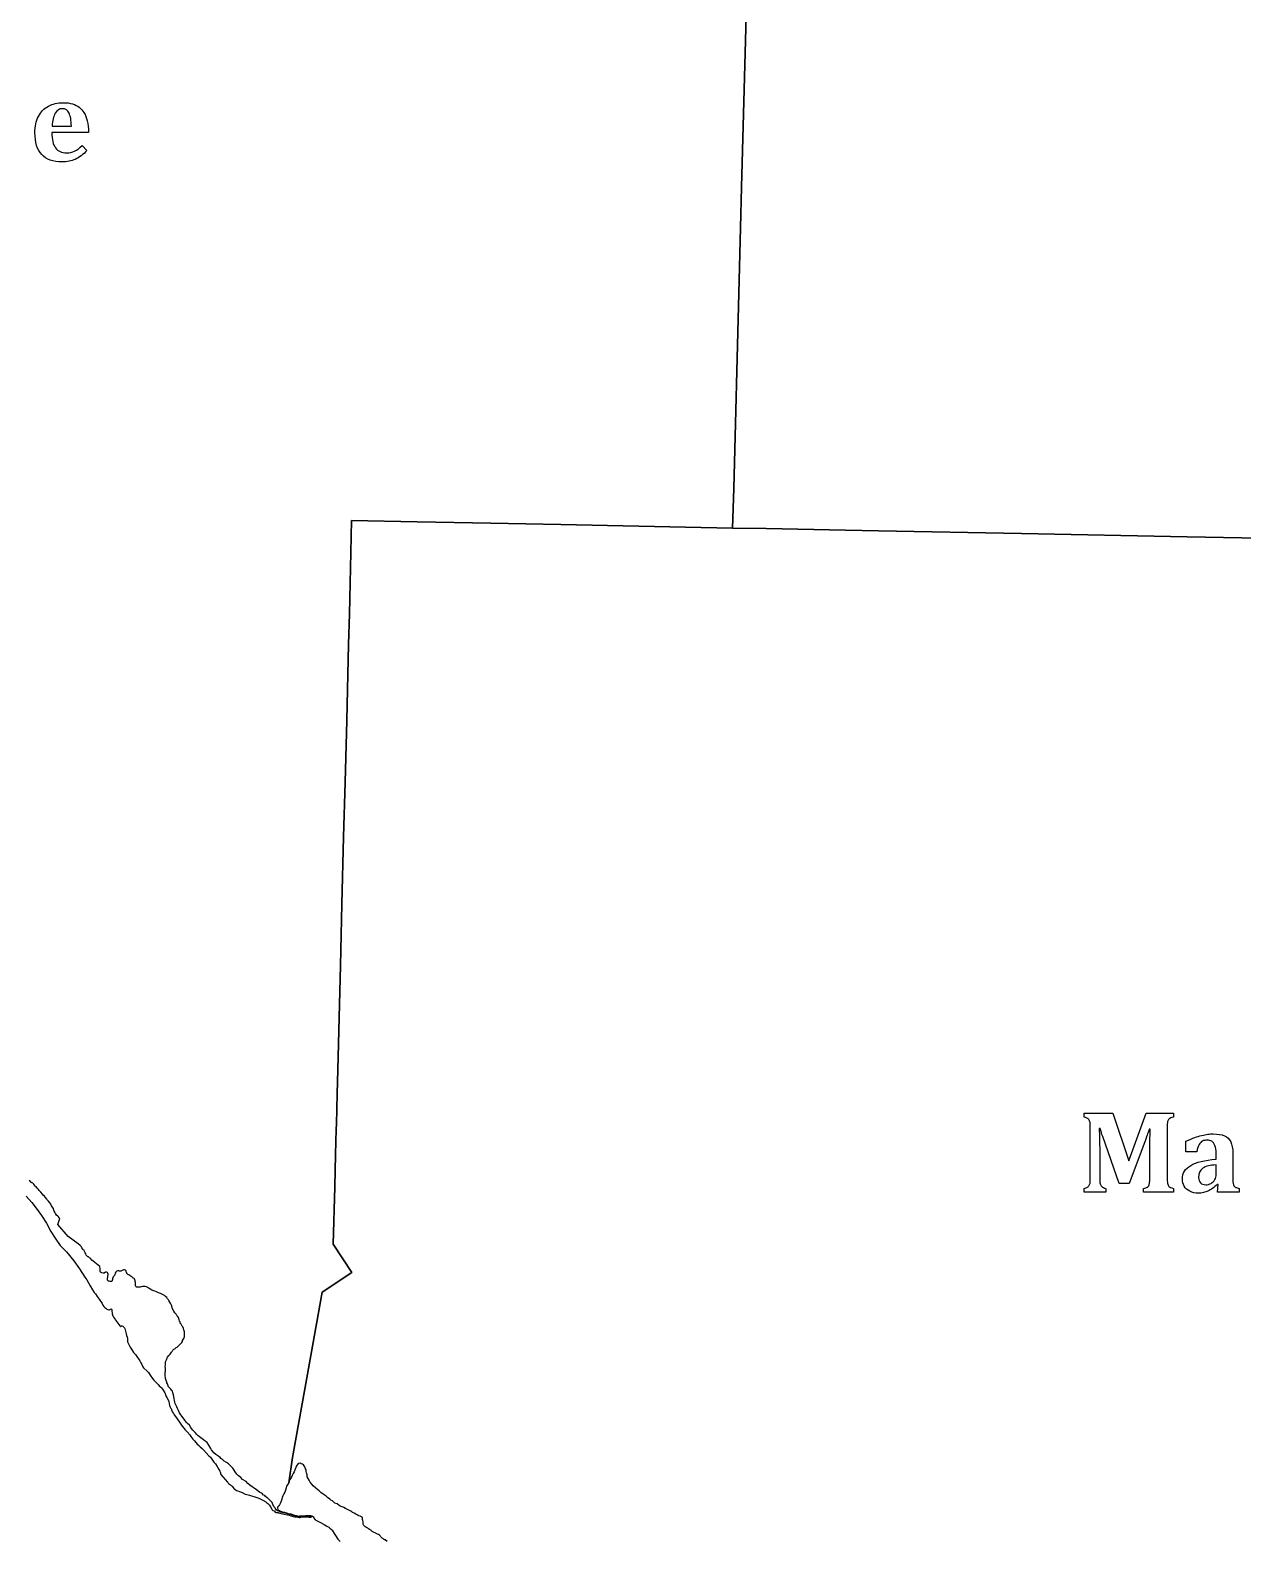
# Model space of a CAD drawing. Extents: x 0 to 800, y 146 to 730.
# Drawn here: x 364.2 to 442.8, y 204.8 to 302.6 of the extents above; entities that cross this region are included whole.
import ezdxf

# ---------------------------------------------------------------- set-up
doc = ezdxf.new("R2010")
doc.units = 0
doc.layers.get('0').update_dxf_attribs({"linetype": 'CONTINUOUS'})

msp = doc.modelspace()

# ---------------------------------------------------------------- linework, layer by layer
at = {"color": 1}
for points in [[(410.690625, 305.94375), (410.3375, 292.465625), (410.26875, 289.828125), (410.159375, 285.60625), (410.046875, 281.3875), (409.9375, 277.165625), (409.828125, 272.940625), (409.759375, 270.3875), (407.715625, 270.428125), (398.625, 270.60625), (394.084375, 270.690625), (389.315625, 270.784375), (385.065625, 270.865625), (385.015625, 268.79375), (384.96875, 266.809375), (384.91875, 264.825), (384.871875, 262.84375), (384.825, 260.8875), (384.778125, 258.928125), (384.753125, 257.925), (384.6375, 253.9125), (384.546875, 250.375), (384.4375, 246.01875), (384.3375, 242.034375), (384.171875, 235.278125), (384.128125, 233.75), (384.075, 231.76875), (384.06875, 231.44375), (384.025, 229.79375), (383.975, 227.709375), (383.878125, 223.984375), (385.084375, 222.15625), (383.15625, 220.878125), (382.05, 214.728125), (381.23125, 210.1625), (380.984375, 208.528125), (380.925, 208.446875), (380.853125, 208.296875), (380.825, 208.19375), (380.778125, 208.05), (380.73125, 207.91875), (380.675, 207.80625), (380.609375, 207.684375), (380.5625, 207.571875), (380.534375, 207.465625), (380.4875, 207.334375), (380.45, 207.23125), (380.3875, 207.1), (380.3375, 207.0375), (380.296875, 206.984375), (380.275, 206.965625), (380.26875, 206.95625), (380.25625, 206.909375), (380.265625, 206.88125), (380.275, 206.834375), (380.28125, 206.80625), (380.3, 206.778125), (380.328125, 206.75625), (380.359375, 206.7375), (380.3875, 206.721875), (380.421875, 206.7), (380.4625, 206.678125), (380.48125, 206.66875), (380.515625, 206.65625), (380.5375, 206.64375), (380.575, 206.6375), (380.6125, 206.625), (380.659375, 206.615625), (380.709375, 206.6125), (380.75625, 206.603125), (380.79375, 206.5875), (380.8625, 206.56875), (380.89375, 206.55), (380.953125, 206.53125), (380.971875, 206.53125), (381.05, 206.51875), (381.121875, 206.509375), (381.190625, 206.49375), (381.240625, 206.475), (381.29375, 206.446875), (381.35625, 206.425), (381.425, 206.409375), (381.465625, 206.396875), (381.509375, 206.3875), (381.575, 206.378125), (381.65625, 206.371875), (381.709375, 206.38125), (381.790625, 206.3875), (381.91875, 206.3875), (382.075, 206.40625), (382.15, 206.409375), (382.203125, 206.396875), (382.284375, 206.4), (382.35, 206.40625), (382.41875, 206.4), (382.43125, 206.3875), (382.43125, 206.36875), (382.4, 206.353125), (382.371875, 206.35), (382.284375, 206.35), (382.215625, 206.353125), (382.159375, 206.359375), (382.09375, 206.359375), (382.040625, 206.3625), (381.996875, 206.353125), (381.959375, 206.353125), (381.93125, 206.35), (381.85, 206.353125), (381.7625, 206.34375), (381.696875, 206.346875), (381.6625, 206.34375), (381.603125, 206.334375), (381.528125, 206.34375), (381.475, 206.35), (381.421875, 206.3625), (381.321875, 206.4), (381.26875, 206.415625), (381.209375, 206.428125), (381.165625, 206.44375), (381.109375, 206.4625), (381.046875, 206.48125), (381, 206.484375), (380.946875, 206.509375), (380.903125, 206.51875), (380.86875, 206.528125), (380.803125, 206.546875), (380.778125, 206.559375), (380.73125, 206.56875), (380.6875, 206.56875), (380.634375, 206.578125), (380.571875, 206.596875), (380.534375, 206.596875), (380.45, 206.625), (380.403125, 206.646875), (380.384375, 206.665625), (380.2875, 206.7), (380.259375, 206.71875), (380.20625, 206.75), (380.1625, 206.80625), (380.10625, 206.878125), (380.078125, 206.91875), (380.065625, 206.928125), (380.021875, 207.00625), (379.990625, 207.0625), (379.9625, 207.11875), (379.94375, 207.175), (379.90625, 207.25), (379.859375, 207.315625), (379.7, 207.475), (379.64375, 207.521875), (379.596875, 207.559375), (379.484375, 207.634375), (379.434375, 207.709375), (379.34375, 207.734375), (379.290625, 207.809375), (379.215625, 207.85625), (379.1125, 207.903125), (378.98125, 207.996875), (378.9, 208.071875), (378.75625, 208.175), (378.615625, 208.259375), (378.465625, 208.38125), (378.34375, 208.48125), (378.221875, 208.603125), (377.9875, 208.74375), (377.875, 208.859375), (377.740625, 208.98125), (377.61875, 209.084375), (377.525, 209.234375), (377.45, 209.3375), (377.35625, 209.478125), (377.1875, 209.65), (377.09375, 209.753125), (376.95, 209.8375), (376.809375, 209.91875), (376.715625, 210.0125), (376.584375, 210.09375), (376.534375, 210.16875), (376.4625, 210.234375), (376.271875, 210.353125), (376.140625, 210.4625)], [(445.003125, 269.703125), (442.759375, 269.746875), (439.225, 269.815625), (428.471875, 270.021875), (419.215625, 270.20625), (417.06875, 270.25), (411.928125, 270.346875), (409.759375, 270.3875), (409.828125, 272.940625), (409.9375, 277.165625), (410.046875, 281.3875), (410.159375, 285.60625), (410.26875, 289.828125), (410.3375, 292.465625), (410.690625, 305.94375)], [(387.371875, 204.721875), (387.234375, 204.825), (387.190625, 204.840625), (387.13125, 204.88125), (387.084375, 204.9125), (387.046875, 204.94375), (387, 204.978125), (386.965625, 205.01875), (386.934375, 205.0625), (386.865625, 205.140625), (386.796875, 205.184375), (386.734375, 205.20625), (386.659375, 205.2375), (386.63125, 205.2625), (386.534375, 205.303125), (386.48125, 205.31875), (386.403125, 205.359375), (386.375, 205.378125), (386.35625, 205.403125), (386.346875, 205.43125), (386.215625, 205.509375), (386.165625, 205.546875), (386.10625, 205.59375), (385.99375, 205.64375), (385.93125, 205.690625), (385.85625, 205.765625), (385.81875, 205.840625), (385.80625, 205.93125), (385.80625, 205.99375), (385.796875, 206.075), (385.778125, 206.140625), (385.765625, 206.228125), (385.75, 206.303125), (385.61875, 206.353125), (385.53125, 206.38125), (385.490625, 206.415625), (385.421875, 206.446875), (385.340625, 206.503125), (385.228125, 206.55625), (385.13125, 206.603125), (385.075, 206.640625), (385.0125, 206.6875), (384.921875, 206.7375), (384.846875, 206.765625), (384.75625, 206.80625), (384.659375, 206.86875), (384.55625, 206.91875), (384.509375, 206.9375), (384.459375, 206.971875), (384.384375, 206.9875), (384.328125, 207.015625), (384.225, 207.08125), (384.13125, 207.15625), (383.98125, 207.2125), (383.828125, 207.35), (383.715625, 207.396875), (383.653125, 207.46875), (383.509375, 207.571875), (383.409375, 207.665625), (383.209375, 207.778125), (383.06875, 207.9), (382.95625, 208.003125), (382.871875, 208.078125), (382.740625, 208.1875), (382.578125, 208.325), (382.475, 208.446875), (382.384375, 208.565625), (382.30625, 208.6875), (382.19375, 208.903125), (382.175, 209.0375), (382.1375, 209.178125), (382.128125, 209.2625), (382.11875, 209.35625), (382.078125, 209.43125), (382.034375, 209.559375), (381.946875, 209.68125), (381.884375, 209.728125), (381.796875, 209.75625), (381.721875, 209.790625), (381.640625, 209.784375), (381.590625, 209.765625), (381.546875, 209.709375), (381.5, 209.634375), (381.45, 209.50625), (381.396875, 209.4125), (381.340625, 209.2375), (381.265625, 209.11875), (381.21875, 209.00625), (381.1625, 208.896875), (381.115625, 208.825), (381.065625, 208.73125), (381.021875, 208.640625), (380.984375, 208.528125), (381.23125, 210.1625), (382.05, 214.728125), (383.15625, 220.878125), (385.084375, 222.15625), (383.878125, 223.984375), (383.975, 227.709375), (384.025, 229.79375), (384.06875, 231.44375), (384.075, 231.76875), (384.128125, 233.75), (384.171875, 235.278125), (384.3375, 242.034375), (384.4375, 246.01875), (384.546875, 250.375), (384.6375, 253.9125), (384.753125, 257.925), (384.778125, 258.928125), (384.825, 260.8875), (384.871875, 262.84375), (384.91875, 264.825), (384.96875, 266.809375), (385.015625, 268.79375), (385.065625, 270.865625)], [(385.065625, 270.865625), (389.315625, 270.784375), (394.084375, 270.690625), (398.625, 270.60625), (407.715625, 270.428125), (409.759375, 270.3875), (411.928125, 270.346875), (417.06875, 270.25), (419.215625, 270.20625), (428.471875, 270.021875), (439.225, 269.815625), (442.759375, 269.746875), (445.003125, 269.703125)], [(376.140625, 210.4625), (376.075, 210.546875), (375.990625, 210.659375), (375.94375, 210.740625), (375.875, 210.853125), (375.803125, 210.965625), (375.7, 211.134375), (375.565625, 211.23125), (375.45625, 211.30625), (375.284375, 211.446875), (375.125, 211.56875), (375.03125, 211.653125), (374.91875, 211.78125), (374.825, 211.884375), (374.76875, 211.93125), (374.684375, 212.04375), (374.634375, 212.11875), (374.55, 212.2625), (374.4375, 212.375), (374.371875, 212.421875), (374.203125, 212.646875), (374.053125, 212.85), (374.003125, 212.934375), (373.9, 213.05625), (373.834375, 213.215625), (373.7875, 213.3375), (373.728125, 213.45), (373.69375, 213.540625), (373.6375, 213.659375), (373.615625, 213.74375), (373.590625, 213.85625), (373.553125, 213.984375), (373.5125, 214.228125), (373.475, 214.353125), (373.45, 214.45625), (373.4, 214.53125), (373.353125, 214.5875), (373.203125, 214.7375), (373.175, 214.803125), (373.13125, 214.9375), (373.09375, 215.003125), (373.078125, 215.05), (373.05, 215.153125), (373.009375, 215.284375), (372.984375, 215.496875), (372.971875, 215.58125), (372.984375, 215.703125), (372.990625, 215.76875), (372.996875, 215.828125), (372.990625, 215.959375), (372.978125, 216.06875), (372.990625, 216.15), (373.00625, 216.221875), (373, 216.3625), (373.0625, 216.5), (373.140625, 216.66875), (373.21875, 216.76875), (373.30625, 216.86875), (373.38125, 216.990625), (373.434375, 217.034375), (373.475, 217.109375), (373.55, 217.1875), (373.60625, 217.20625), (373.690625, 217.290625), (373.75625, 217.321875), (373.85, 217.40625), (373.915625, 217.46875), (374.05, 217.609375), (374.09375, 217.678125), (374.109375, 217.734375), (374.19375, 217.865625), (374.221875, 218.0125), (374.240625, 218.140625), (374.23125, 218.296875), (374.196875, 218.428125), (374.16875, 218.53125), (374.134375, 218.621875), (374.0875, 218.684375), (374.025, 218.803125), (373.953125, 218.859375), (373.946875, 218.953125), (373.91875, 219.003125), (373.8875, 219.078125), (373.840625, 219.2375), (373.778125, 219.3125), (373.7375, 219.371875), (373.69375, 219.45), (373.603125, 219.54375), (373.5375, 219.65625), (373.4625, 219.8), (373.38125, 220.040625), (373.34375, 220.121875), (373.2125, 220.328125), (373.19375, 220.371875), (373.13125, 220.45), (373.078125, 220.525), (373.003125, 220.59375), (372.9375, 220.65), (372.840625, 220.703125), (372.759375, 220.75), (372.6875, 220.790625), (372.6125, 220.81875), (372.54375, 220.840625), (372.46875, 220.875), (372.415625, 220.903125), (372.303125, 220.94375), (372.240625, 220.96875), (372.125, 221.009375), (372.04375, 221.046875), (371.946875, 221.109375), (371.8875, 221.15625), (371.846875, 221.1875), (371.759375, 221.225), (371.675, 221.240625), (371.571875, 221.246875), (371.5, 221.24375), (371.421875, 221.215625), (371.35, 221.196875), (371.23125, 221.19375), (371.1125, 221.196875), (371.08125, 221.240625), (371.05625, 221.303125), (371.053125, 221.36875), (371.05625, 221.44375), (371.046875, 221.50625), (371.0375, 221.5625), (371.034375, 221.6125), (371.0125, 221.68125), (370.984375, 221.74375), (370.9625, 221.765625), (370.909375, 221.790625), (370.878125, 221.83125), (370.846875, 221.85625), (370.7875, 221.884375), (370.7375, 221.921875), (370.709375, 221.934375), (370.621875, 221.99375), (370.553125, 222.03125), (370.521875, 222.059375), (370.496875, 222.09375), (370.4875, 222.125), (370.4625, 222.1625), (370.4625, 222.21875), (370.453125, 222.2625), (370.409375, 222.303125), (370.35, 222.328125), (370.28125, 222.33125), (370.234375, 222.3125), (370.19375, 222.275), (370.103125, 222.228125), (370.028125, 222.2375), (369.975, 222.253125), (369.90625, 222.2625), (369.84375, 222.246875), (369.80625, 222.215625), (369.775, 222.178125), (369.734375, 222.1125), (369.721875, 222.021875), (369.69375, 221.959375), (369.65625, 221.915625), (369.603125, 221.865625), (369.5875, 221.8), (369.575, 221.7375), (369.56875, 221.7), (369.553125, 221.640625), (369.5125, 221.571875), (369.40625, 221.565625), (369.346875, 221.58125), (369.309375, 221.596875), (369.246875, 221.653125), (369.2375, 221.70625), (369.2375, 221.803125), (369.253125, 221.85), (369.253125, 221.896875), (369.278125, 222.05), (369.271875, 222.103125), (369.23125, 222.159375), (369.171875, 222.178125), (369.11875, 222.16875), (369.021875, 222.1125), (368.96875, 222.096875), (368.88125, 222.125), (368.840625, 222.15), (368.796875, 222.1625), (368.771875, 222.246875), (368.7625, 222.3375), (368.76875, 222.41875), (368.734375, 222.53125), (368.315625, 222.88125), (368.21875, 222.946875), (368.153125, 223.0375), (368.109375, 223.075), (368.075, 223.10625), (368.046875, 223.128125), (368.003125, 223.15625), (367.9625, 223.175), (367.903125, 223.221875), (367.85625, 223.284375), (367.83125, 223.35), (367.803125, 223.421875), (367.778125, 223.465625), (367.753125, 223.521875), (367.725, 223.590625), (367.66875, 223.625), (367.646875, 223.6625), (367.584375, 223.740625), (367.55, 223.809375), (367.46875, 223.89375), (367.33125, 224.015625), (366.69375, 224.484375), (366.028125, 225.2625), (366.159375, 225.64375), (366.10625, 225.7), (366.065625, 225.753125), (366.03125, 225.8), (365.93125, 225.875), (365.88125, 225.965625), (365.853125, 226.009375), (365.81875, 226.06875), (365.79375, 226.13125), (365.7625, 226.1875), (365.734375, 226.290625), (365.65625, 226.396875), (365.61875, 226.475), (365.590625, 226.5375), (365.565625, 226.578125), (365.496875, 226.6625), (365.415625, 226.775), (365.33125, 226.853125), (365.309375, 226.9), (365.225, 227.009375), (365.1625, 227.09375), (365.08125, 227.153125), (365.01875, 227.21875), (364.921875, 227.35), (364.81875, 227.4625), (364.765625, 227.525), (364.715625, 227.6), (364.6375, 227.675), (364.5375, 227.75), (364.503125, 227.80625), (364.459375, 227.865625), (364.39375, 227.928125), (364.33125, 227.965625), (364.28125, 227.996875), (364.2375, 228.0625), (364.175, 228.10625)]]:
    msp.add_lwpolyline(points, dxfattribs=at)
at = {"color": 7}
for points in [[(368.010136, 296.014008), (365.63264, 296.014008)], [(365.651416, 296.418984), (366.90016, 296.418984)], [(367.608888, 295.17776), (367.912664, 294.847736)], [(432.536544, 232.222928), (432.536544, 232.470424), (434.400296, 232.470424), (435.439048, 229.39168), (436.564048, 232.470424), (438.3228, 232.470424), (438.322864, 232.22296)], [(432.937824, 228.289176), (432.937824, 231.532928)], [(433.57908, 231.472928), (433.51156, 231.472928)], [(436.830296, 231.435424), (436.751576, 231.435424)], [(437.925328, 231.53296), (437.925328, 228.289208)], [(433.54908, 230.010424), (433.54908, 228.285424)], [(436.466576, 230.625424), (435.461576, 227.917928), (434.801576, 227.917928), (433.74408, 230.959176)], [(436.796536, 228.29668), (436.796536, 230.134176)], [(439.841648, 229.97668), (439.132904, 229.97668), (439.132904, 230.659176)], [(441.09412, 229.489176), (441.09412, 229.845424)], [(441.097864, 228.499208), (441.097864, 229.121712)], [(442.177904, 229.875408), (442.177904, 228.412912)], [(433.954072, 227.599176), (433.954072, 227.35168), (432.536568, 227.35168), (432.536568, 227.599176)], [(438.322808, 227.599208), (438.322808, 227.351712), (436.399056, 227.351712), (436.399056, 227.599208)], [(441.221608, 227.84296), (441.165368, 227.86168)], [(442.58288, 227.599184), (442.58288, 227.351688), (441.18788, 227.351688), (441.221608, 227.84296)]]:
    msp.add_lwpolyline(points, dxfattribs=at)
at = {"color": 3}
msp.add_lwpolyline([(363.9625, 227.10625), (364.328125, 226.684375), (364.684375, 226.2375), (364.95625, 225.85), (365.2875, 225.34375), (365.565625, 224.815625), (365.85625, 224.38125), (366.175, 223.909375), (366.590625, 223.484375), (367.059375, 222.9125), (367.43125, 222.384375), (367.778125, 221.846875), (367.8375, 221.76875), (367.9, 221.665625), (368.109375, 221.284375), (368.2625, 221.0375), (368.3875, 220.859375), (368.45625, 220.771875), (368.578125, 220.59375), (368.70625, 220.425), (368.8875, 220.15), (368.95, 220.040625), (369.009375, 219.953125), (369.06875, 219.88125), (369.125, 219.83125), (369.203125, 219.784375), (369.26875, 219.75625), (369.321875, 219.740625), (369.365625, 219.7375), (369.40625, 219.75625), (369.4625, 219.79375), (369.50625, 219.778125), (369.521875, 219.7625), (369.53125, 219.721875), (369.528125, 219.65), (369.5375, 219.51875), (369.546875, 219.46875), (369.5625, 219.409375), (369.5875, 219.340625), (369.634375, 219.253125), (369.75625, 219.090625), (369.790625, 219.05), (370.046875, 218.703125), (370.075, 218.665625), (370.09375, 218.653125), (370.115625, 218.65625), (370.15, 218.690625), (370.175, 218.696875), (370.240625, 218.665625), (370.284375, 218.634375), (370.3375, 218.559375), (370.35625, 218.53125), (370.3875, 218.44375), (370.4375, 218.259375), (370.453125, 218.16875), (370.478125, 218.06875), (370.51875, 217.95625), (370.53125, 217.896875), (370.540625, 217.7125), (370.546875, 217.665625), (370.559375, 217.6125), (370.615625, 217.484375), (370.709375, 217.303125), (370.79375, 217.184375), (370.865625, 217.065625), (370.93125, 216.975), (371.05, 216.84375), (371.1, 216.78125), (371.328125, 216.428125), (371.4125, 216.3), (371.46875, 216.190625), (371.515625, 216.08125), (371.540625, 216.028125), (371.58125, 215.96875), (371.809375, 215.75625), (371.89375, 215.671875), (371.94375, 215.609375), (372.015625, 215.490625), (372.15625, 215.28125), (372.25, 215.178125), (372.4375, 214.978125), (372.515625, 214.9), (372.596875, 214.80625), (372.696875, 214.715625), (372.74375, 214.66875), (372.85, 214.528125), (372.95, 214.359375), (372.971875, 214.3125), (372.99375, 214.209375), (373.015625, 214.159375), (373.078125, 214.04375), (373.171875, 213.9), (373.2125, 213.79375), (373.2625, 213.53125), (373.275, 213.484375), (373.29375, 213.434375), (373.31875, 213.390625), (373.3625, 213.33125), (373.409375, 213.1875), (373.453125, 213.09375), (373.509375, 213.00625), (373.565625, 212.934375), (373.64375, 212.8125), (373.903125, 212.453125), (373.946875, 212.3875), (374.090625, 212.203125), (374.203125, 212.040625), (374.253125, 211.975), (374.40625, 211.81875), (374.575, 211.628125), (374.640625, 211.528125), (374.778125, 211.353125), (374.88125, 211.246875), (375.053125, 211.0375), (375.14375, 210.965625), (375.25625, 210.85625), (375.371875, 210.75625), (375.459375, 210.65625), (375.640625, 210.475), (375.815625, 210.275), (375.909375, 210.178125), (376.003125, 210.05625), (376.090625, 209.921875), (376.134375, 209.8625), (376.21875, 209.784375), (376.25, 209.746875), (376.359375, 209.571875), (376.3875, 209.496875), (376.515625, 209.275), (376.54375, 209.225), (376.559375, 209.178125), (376.575, 209.1125), (376.59375, 209.071875), (376.715625, 208.903125), (377.009375, 208.575), (377.053125, 208.5125), (377.0875, 208.475), (377.146875, 208.428125), (377.209375, 208.390625), (377.284375, 208.328125), (377.31875, 208.296875), (377.440625, 208.15), (377.4875, 208.10625), (377.609375, 208.034375), (377.6875, 207.996875), (377.79375, 207.953125), (377.965625, 207.903125), (378.171875, 207.796875), (378.26875, 207.759375), (378.440625, 207.728125), (378.85625, 207.6), (378.915625, 207.58125), (379.053125, 207.528125), (379.23125, 207.44375), (379.30625, 207.40625), (379.503125, 207.284375), (379.575, 207.2375), (379.640625, 207.1875), (379.703125, 207.121875), (379.73125, 207.084375), (379.815625, 206.959375), (379.890625, 206.80625), (379.915625, 206.771875), (379.953125, 206.7375), (380.040625, 206.70625), (380.05625, 206.69375), (380.115625, 206.621875), (380.15625, 206.603125), (380.225, 206.590625), (380.3, 206.59375), (380.325, 206.5875), (380.421875, 206.55), (380.575, 206.515625), (380.70625, 206.503125), (380.9, 206.45625), (381.009375, 206.428125), (381.134375, 206.38125), (381.278125, 206.3375), (381.36875, 206.321875), (381.48125, 206.309375), (381.575, 206.290625), (381.659375, 206.284375), (381.715625, 206.284375), (381.834375, 206.309375), (381.871875, 206.315625), (382.00625, 206.309375), (382.10625, 206.325), (382.1625, 206.325), (382.31875, 206.30625), (382.428125, 206.30625), (382.45, 206.309375), (382.471875, 206.321875), (382.484375, 206.340625), (382.4875, 206.365625), (382.50625, 206.378125), (382.53125, 206.371875), (382.55, 206.359375), (382.578125, 206.325), (382.6875, 206.15625), (382.703125, 206.1375), (382.746875, 206.109375), (382.99375, 205.98125), (383.04375, 205.95), (383.29375, 205.825), (383.45625, 205.71875), (383.578125, 205.646875), (383.65, 205.59375), (383.76875, 205.490625), (383.803125, 205.453125), (383.925, 205.24375), (384.015625, 205.1), (384.171875, 204.875), (384.25, 204.784375), (384.315625, 204.725)], dxfattribs=at)
at = {"color": 7}
for points in [[(364.764536, 297.050856), (364.915784, 297.344608), (365.13016, 297.567104), (365.407664, 297.71836)], [(365.407664, 297.71836), (365.68516, 297.869608), (366.007664, 297.945232), (366.37516, 297.945232)], [(366.31516, 297.555232), (366.122664, 297.555232), (365.969536, 297.457728), (365.855784, 297.262736)], [(366.75016, 297.273984), (366.66016, 297.46148), (366.51516, 297.555232), (366.31516, 297.555232)], [(366.37516, 297.945232), (366.602656, 297.945232), (366.802032, 297.918992), (366.973288, 297.866512)], [(366.973288, 297.866512), (367.144536, 297.814032), (367.291408, 297.74088), (367.413912, 297.647136)], [(367.413912, 297.647136), (367.536408, 297.553384), (367.637656, 297.440256), (367.717664, 297.30776)], [(364.537664, 296.002736), (364.537664, 296.407736), (364.613264, 296.757104), (364.764536, 297.050856)], [(365.855784, 297.262736), (365.742032, 297.067728), (365.673912, 296.78648), (365.651416, 296.418984)], [(366.90016, 296.418984), (366.89016, 296.80148), (366.84016, 297.08648), (366.75016, 297.273984)], [(367.717664, 297.30776), (367.812656, 297.150256), (367.883912, 296.970256), (367.931416, 296.76776)], [(367.931416, 296.76776), (367.981416, 296.560256), (368.007656, 296.309008), (368.010136, 296.014008)], [(364.978288, 294.58336), (364.684536, 294.902112), (364.537664, 295.375232), (364.537664, 296.002736)], [(365.63264, 296.014008), (365.63504, 295.561504), (365.71576, 295.228384), (365.874512, 295.014632)], [(365.874512, 295.014632), (366.033264, 294.80088), (366.275136, 294.694008), (366.600136, 294.694008)], [(366.600136, 294.694008), (366.790136, 294.694008), (366.961384, 294.729608), (367.113888, 294.80088)], [(367.113888, 294.80088), (367.266384, 294.87216), (367.431384, 294.99776), (367.608888, 295.17776)], [(367.912664, 294.847736), (367.657656, 294.577736), (367.40516, 294.386488), (367.15516, 294.273984)], [(366.292664, 294.105232), (365.71016, 294.105232), (365.27204, 294.264608), (364.978288, 294.58336)], [(367.15516, 294.273984), (366.90516, 294.161488), (366.617656, 294.105232), (366.292664, 294.105232)], [(432.8178, 232.095424), (432.77028, 232.140384), (432.676544, 232.18292), (432.536544, 232.222928)], [(432.913424, 231.922928), (432.897184, 231.992928), (432.865264, 232.050424), (432.8178, 232.095424)], [(438.052864, 232.101088), (438.005344, 232.057328), (437.972232, 231.998576), (437.953488, 231.924832)], [(438.322864, 232.22296), (438.190352, 232.18544), (438.100352, 232.1448), (438.052864, 232.101088)], [(432.937824, 231.532928), (432.937824, 231.72292), (432.929664, 231.85292), (432.913424, 231.922928)], [(433.51156, 231.472928), (433.53652, 231.060424), (433.54908, 230.57292), (433.54908, 230.010424)], [(433.74408, 230.959176), (433.6816, 231.131672), (433.626576, 231.30292), (433.57908, 231.472928)], [(436.655952, 231.141056), (436.622192, 231.0448), (436.559072, 230.87292), (436.466576, 230.625424)], [(436.751576, 231.435424), (436.721576, 231.335424), (436.689656, 231.237296), (436.655952, 231.141056)], [(436.807816, 230.850424), (436.815016, 231.125424), (436.822776, 231.320424), (436.830296, 231.435424)], [(437.953488, 231.924832), (437.934688, 231.851072), (437.925328, 231.720456), (437.925328, 231.53296)], [(439.706648, 230.895424), (439.859152, 230.950464), (440.009776, 230.996048), (440.158528, 231.032304)], [(440.158528, 231.032304), (440.307272, 231.068544), (440.4404, 231.094144), (440.557904, 231.109184)], [(440.557904, 231.109184), (440.6754, 231.124144), (440.792896, 231.131664), (440.9104, 231.131664)], [(440.9104, 231.131664), (441.212896, 231.131656), (441.454776, 231.091664), (441.636024, 231.011664)], [(441.636024, 231.011664), (441.817272, 230.931656), (441.952896, 230.801656), (442.042904, 230.621664)], [(436.796536, 230.134176), (436.796536, 230.336672), (436.800536, 230.575424), (436.807816, 230.850424)], [(439.132904, 230.659176), (439.362904, 230.761672), (439.554152, 230.840424), (439.706648, 230.895424)], [(439.991648, 230.4398), (439.924128, 230.328552), (439.874152, 230.174176), (439.841648, 229.97668)], [(440.218528, 230.66668), (440.134776, 230.62668), (440.059152, 230.551048), (439.991648, 230.4398)], [(440.516648, 230.72668), (440.401648, 230.726672), (440.302272, 230.70668), (440.218528, 230.66668)], [(440.812904, 230.6498), (440.7304, 230.70108), (440.631648, 230.72668), (440.516648, 230.72668)], [(441.0154, 230.383552), (440.96292, 230.5098), (440.8954, 230.598552), (440.812904, 230.6498)], [(441.09412, 229.845424), (441.09412, 230.077928), (441.06788, 230.257296), (441.0154, 230.383552)], [(442.042904, 230.621664), (442.132896, 230.441656), (442.177896, 230.192912), (442.177904, 229.875408)], [(438.907872, 228.22168), (438.907872, 228.589176), (439.088496, 228.878552), (439.449744, 229.0898)], [(439.449744, 229.0898), (439.810992, 229.301048), (440.35912, 229.434176), (441.09412, 229.489176)], [(441.097864, 229.121712), (440.71036, 229.111712), (440.423488, 229.039208), (440.23724, 228.904208)], [(432.928464, 227.992928), (432.934864, 228.070448), (432.937824, 228.169176), (432.937824, 228.289176)], [(433.54908, 228.285424), (433.54908, 228.100424), (433.5578, 227.97168), (433.57532, 227.899176)], [(436.779656, 227.931056), (436.790936, 228.004816), (436.796536, 228.12668), (436.796536, 228.29668)], [(437.925328, 228.289208), (437.92532, 228.136712), (437.932528, 228.01608), (437.947808, 227.927336)], [(439.029744, 227.737928), (438.948496, 227.877928), (438.907872, 228.039176), (438.907872, 228.22168)], [(440.23724, 228.904208), (440.050984, 228.769208), (439.957856, 228.571704), (439.957864, 228.311712)], [(439.957864, 228.311712), (439.957856, 228.156712), (440.000344, 228.038584), (440.08536, 227.957336)], [(440.764112, 227.927336), (440.866608, 227.988616), (440.947856, 228.070456), (441.007864, 228.17296)], [(441.007864, 228.17296), (441.067864, 228.275456), (441.097856, 228.384208), (441.097864, 228.499208)], [(442.177904, 228.412912), (442.177896, 228.247912), (442.181904, 228.120408), (442.189184, 228.030408)], [(432.536568, 227.599176), (432.629072, 227.624136), (432.702192, 227.651656), (432.755944, 227.68168)], [(432.755944, 227.68168), (432.809704, 227.71168), (432.85032, 227.75168), (432.877824, 227.80168)], [(432.877824, 227.80168), (432.905344, 227.85168), (432.922224, 227.915424), (432.928464, 227.992928)], [(433.57532, 227.899176), (433.59284, 227.826696), (433.6278, 227.76668), (433.68032, 227.719176)], [(433.68032, 227.719176), (433.7328, 227.671656), (433.824072, 227.63168), (433.954072, 227.599176)], [(436.399056, 227.599208), (436.509048, 227.629208), (436.585304, 227.655448), (436.627808, 227.677928)], [(436.627808, 227.677928), (436.670288, 227.700408), (436.703408, 227.729768), (436.727176, 227.766056)], [(436.727176, 227.766056), (436.750936, 227.802296), (436.768456, 227.857304), (436.779656, 227.931056)], [(437.947808, 227.927336), (437.962768, 227.838584), (437.993408, 227.77108), (438.03968, 227.724832)], [(438.03968, 227.724832), (438.08592, 227.678592), (438.180296, 227.636712), (438.322808, 227.599208)], [(439.389744, 227.4098), (439.230992, 227.48852), (439.110992, 227.597928), (439.029744, 227.737928)], [(439.950368, 227.29168), (439.735368, 227.29168), (439.548496, 227.33104), (439.389744, 227.4098)], [(440.567248, 227.42668), (440.373496, 227.33668), (440.167864, 227.29168), (439.950368, 227.29168)], [(440.08536, 227.957336), (440.17036, 227.87608), (440.287856, 227.835456), (440.437864, 227.835456)], [(440.437864, 227.835456), (440.552856, 227.835456), (440.661608, 227.866096), (440.764112, 227.927336)], [(441.165368, 227.86168), (440.960368, 227.66168), (440.760992, 227.51668), (440.567248, 227.42668)], [(442.189184, 228.030408), (442.196384, 227.940408), (442.208544, 227.873536), (442.224784, 227.829784)], [(442.224784, 227.829784), (442.241024, 227.786024), (442.261664, 227.751064), (442.286624, 227.724784)], [(442.286624, 227.724784), (442.311584, 227.698544), (442.342224, 227.677264), (442.378504, 227.661024)], [(442.378504, 227.661024), (442.414744, 227.644784), (442.482872, 227.624144), (442.58288, 227.599184)]]:
    msp.add_open_spline(points, degree=3, dxfattribs=at)

doc.saveas('drawing.dxf')
